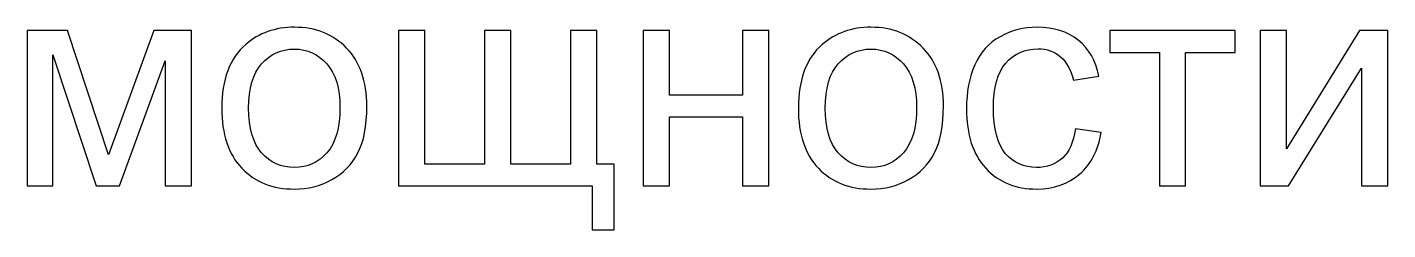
# Model space of a CAD drawing. Header units: millimetres. Extents: x 170 to 862, y -190 to 818.
# Drawn here: x 632.67 to 680.02, y 194.24 to 201.27 of the extents above; entities that cross this region are included whole.
import ezdxf

# ---------------------------------------------------------------- set-up
doc = ezdxf.new("R2010")
doc.units = ezdxf.units.MM
doc.header["$MEASUREMENT"] = 0
doc.layers.add('layer 1', color=7, linetype='Continuous')

msp = doc.modelspace()

# ---------------------------------------------------------------- linework, layer by layer
at = {"layer": 'layer 1', "color": 242}
for points, knots in [([(639.4395, 198.4627), (639.4395, 199.4585), (639.7166, 200.1962), (640.2725, 200.6759), (640.2725, 200.6759), (640.7348, 201.0742), (641.3011, 201.2734), (641.9678, 201.2734), (641.9678, 201.2734), (642.7073, 201.2734), (643.3134, 201.0309), (643.7844, 200.546), (643.7844, 200.546), (644.2538, 200.0629), (644.4893, 199.3927), (644.4893, 198.5389), (644.4893, 198.5389), (644.4893, 197.8462), (644.3854, 197.3025), (644.1776, 196.9059), (644.1776, 196.9059), (643.9697, 196.5093), (643.6667, 196.2011), (643.2684, 195.9811), (643.2684, 195.9811), (642.8718, 195.7612), (642.4371, 195.6521), (641.9678, 195.6521), (641.9678, 195.6521), (641.2128, 195.6521), (640.6032, 195.8928), (640.1374, 196.376), (640.1374, 196.376), (639.6715, 196.8591), (639.4395, 197.5553), (639.4395, 198.4627)], [0, 0, 0, 0, 0.1, 0.1, 0.1, 0.1, 0.2, 0.2, 0.2, 0.2, 0.3, 0.3, 0.3, 0.3, 0.4, 0.4, 0.4, 0.4, 0.5, 0.5, 0.5, 0.5, 0.6, 0.6, 0.6, 0.6, 0.7, 0.7, 0.7, 0.7, 0.8, 0.8, 0.8, 0.8, 1, 1, 1, 1]), ([(659.5052, 198.4627), (659.5052, 199.4585), (659.7823, 200.1962), (660.3382, 200.6759), (660.3382, 200.6759), (660.8005, 201.0742), (661.3668, 201.2734), (662.0335, 201.2734), (662.0335, 201.2734), (662.773, 201.2734), (663.3791, 201.0309), (663.8501, 200.546), (663.8501, 200.546), (664.3195, 200.0629), (664.555, 199.3927), (664.555, 198.5389), (664.555, 198.5389), (664.555, 197.8462), (664.4511, 197.3025), (664.2433, 196.9059), (664.2433, 196.9059), (664.0354, 196.5093), (663.7324, 196.2011), (663.3341, 195.9811), (663.3341, 195.9811), (662.9375, 195.7612), (662.5028, 195.6521), (662.0335, 195.6521), (662.0335, 195.6521), (661.2785, 195.6521), (660.6689, 195.8928), (660.2031, 196.376), (660.2031, 196.376), (659.7372, 196.8591), (659.5052, 197.5553), (659.5052, 198.4627)], [0, 0, 0, 0, 0.1, 0.1, 0.1, 0.1, 0.2, 0.2, 0.2, 0.2, 0.3, 0.3, 0.3, 0.3, 0.4, 0.4, 0.4, 0.4, 0.5, 0.5, 0.5, 0.5, 0.6, 0.6, 0.6, 0.6, 0.7, 0.7, 0.7, 0.7, 0.8, 0.8, 0.8, 0.8, 1, 1, 1, 1]), ([(669.1493, 197.7406), (669.1493, 197.7406), (670.0428, 197.6159), (670.0428, 197.6159), (670.0428, 197.6159), (669.9441, 197.0011), (669.6948, 196.5214), (669.2913, 196.1734), (669.2913, 196.1734), (668.8878, 195.8253), (668.3907, 195.6521), (667.8037, 195.6521), (667.8037, 195.6521), (667.0677, 195.6521), (666.4754, 195.8928), (666.0286, 196.3742), (666.0286, 196.3742), (665.5801, 196.8557), (665.3567, 197.5449), (665.3567, 198.442), (665.3567, 198.442), (665.3567, 199.0238), (665.4537, 199.5312), (665.6459, 199.9676), (665.6459, 199.9676), (665.8381, 200.4023), (666.1308, 200.7296), (666.5257, 200.9461), (666.5257, 200.9461), (666.9188, 201.1643), (667.3465, 201.2734), (667.8106, 201.2734), (667.8106, 201.2734), (668.3942, 201.2734), (668.8739, 201.1262), (669.2445, 200.83), (669.2445, 200.83), (669.6168, 200.5339), (669.8558, 200.1131), (669.9597, 199.5693), (669.9597, 199.5693), (669.9597, 199.5693), (669.0765, 199.4342), (669.0765, 199.4342), (669.0765, 199.4342), (668.9917, 199.7962), (668.8427, 200.0681), (668.6263, 200.2516), (668.6263, 200.2516), (668.4115, 200.4335), (668.1518, 200.5252), (667.847, 200.5252), (667.847, 200.5252), (667.3863, 200.5252), (667.0123, 200.3607), (666.7231, 200.0317), (666.7231, 200.0317), (666.4356, 199.7009), (666.2919, 199.1814), (666.2919, 198.4679), (666.2919, 198.4679), (666.2919, 197.7441), (666.4304, 197.2193), (666.7075, 196.892), (666.7075, 196.892), (666.9863, 196.5647), (667.3482, 196.4002), (667.7933, 196.4002), (667.7933, 196.4002), (668.1535, 196.4002), (668.4531, 196.5093), (668.6921, 196.7293), (668.6921, 196.7293), (668.9328, 196.9475), (669.0852, 197.2851), (669.1493, 197.7406)], [0, 0, 0, 0, 0.05, 0.05, 0.05, 0.05, 0.1, 0.1, 0.1, 0.1, 0.15, 0.15, 0.15, 0.15, 0.2, 0.2, 0.2, 0.2, 0.25, 0.25, 0.25, 0.25, 0.3, 0.3, 0.3, 0.3, 0.35, 0.35, 0.35, 0.35, 0.4, 0.4, 0.4, 0.4, 0.45, 0.45, 0.45, 0.45, 0.5, 0.5, 0.5, 0.5, 0.55, 0.55, 0.55, 0.55, 0.6, 0.6, 0.6, 0.6, 0.65, 0.65, 0.65, 0.65, 0.7, 0.7, 0.7, 0.7, 0.75, 0.75, 0.75, 0.75, 0.8, 0.8, 0.8, 0.8, 0.85, 0.85, 0.85, 0.85, 0.9, 0.9, 0.9, 0.9, 1, 1, 1, 1]), ([(632.67, 201.1591), (632.67, 201.1591), (634.0762, 201.1591), (634.0762, 201.1591), (634.0762, 201.1591), (634.0762, 201.1591), (635.5015, 196.8435), (635.5015, 196.8435), (635.5015, 196.8435), (635.5015, 196.8435), (637.0791, 201.1591), (637.0791, 201.1591), (637.0791, 201.1591), (637.0791, 201.1591), (638.3848, 201.1591), (638.3848, 201.1591), (638.3848, 201.1591), (638.3848, 201.1591), (638.3848, 195.7664), (638.3848, 195.7664), (638.3848, 195.7664), (638.3848, 195.7664), (637.4705, 195.7664), (637.4705, 195.7664), (637.4705, 195.7664), (637.4705, 195.7664), (637.4705, 200.1079), (637.4705, 200.1079), (637.4705, 200.1079), (637.4705, 200.1079), (635.8824, 195.7664), (635.8824, 195.7664), (635.8824, 195.7664), (635.8824, 195.7664), (635.0651, 195.7664), (635.0651, 195.7664), (635.0651, 195.7664), (635.0651, 195.7664), (633.5636, 200.3157), (633.5636, 200.3157), (633.5636, 200.3157), (633.5636, 200.3157), (633.5636, 195.7664), (633.5636, 195.7664), (633.5636, 195.7664), (633.5636, 195.7664), (632.67, 195.7664), (632.67, 195.7664), (632.67, 195.7664), (632.67, 195.7664), (632.67, 201.1591), (632.67, 201.1591)], [0, 0, 0, 0, 0.0714286, 0.0714286, 0.0714286, 0.0714286, 0.1428571, 0.1428571, 0.1428571, 0.1428571, 0.2142857, 0.2142857, 0.2142857, 0.2142857, 0.2857143, 0.2857143, 0.2857143, 0.2857143, 0.3571429, 0.3571429, 0.3571429, 0.3571429, 0.4285714, 0.4285714, 0.4285714, 0.4285714, 0.5, 0.5, 0.5, 0.5, 0.5714286, 0.5714286, 0.5714286, 0.5714286, 0.6428571, 0.6428571, 0.6428571, 0.6428571, 0.7142857, 0.7142857, 0.7142857, 0.7142857, 0.7857143, 0.7857143, 0.7857143, 0.7857143, 0.8571429, 0.8571429, 0.8571429, 0.8571429, 1, 1, 1, 1]), ([(645.5923, 201.1591), (645.5923, 201.1591), (646.5067, 201.1591), (646.5067, 201.1591), (646.5067, 201.1591), (646.5067, 201.1591), (646.5067, 196.5145), (646.5067, 196.5145), (646.5067, 196.5145), (646.5067, 196.5145), (648.5848, 196.5145), (648.5848, 196.5145), (648.5848, 196.5145), (648.5848, 196.5145), (648.5848, 201.1591), (648.5848, 201.1591), (648.5848, 201.1591), (648.5848, 201.1591), (649.4992, 201.1591), (649.4992, 201.1591), (649.4992, 201.1591), (649.4992, 201.1591), (649.4992, 196.5145), (649.4992, 196.5145), (649.4992, 196.5145), (649.4992, 196.5145), (651.5773, 196.5145), (651.5773, 196.5145), (651.5773, 196.5145), (651.5773, 196.5145), (651.5773, 201.1591), (651.5773, 201.1591), (651.5773, 201.1591), (651.5773, 201.1591), (652.4916, 201.1591), (652.4916, 201.1591), (652.4916, 201.1591), (652.4916, 201.1591), (652.4916, 196.5145), (652.4916, 196.5145), (652.4916, 196.5145), (652.4916, 196.5145), (653.0943, 196.5145), (653.0943, 196.5145), (653.0943, 196.5145), (653.0943, 196.5145), (653.0943, 194.239), (653.0943, 194.239), (653.0943, 194.239), (653.0943, 194.239), (652.3358, 194.239), (652.3358, 194.239), (652.3358, 194.239), (652.3358, 194.239), (652.3358, 195.7664), (652.3358, 195.7664), (652.3358, 195.7664), (652.3358, 195.7664), (645.5923, 195.7664), (645.5923, 195.7664), (645.5923, 195.7664), (645.5923, 195.7664), (645.5923, 201.1591), (645.5923, 201.1591)], [0, 0, 0, 0, 0.0588235, 0.0588235, 0.0588235, 0.0588235, 0.1176471, 0.1176471, 0.1176471, 0.1176471, 0.1764706, 0.1764706, 0.1764706, 0.1764706, 0.2352941, 0.2352941, 0.2352941, 0.2352941, 0.2941176, 0.2941176, 0.2941176, 0.2941176, 0.3529412, 0.3529412, 0.3529412, 0.3529412, 0.4117647, 0.4117647, 0.4117647, 0.4117647, 0.4705882, 0.4705882, 0.4705882, 0.4705882, 0.5294118, 0.5294118, 0.5294118, 0.5294118, 0.5882353, 0.5882353, 0.5882353, 0.5882353, 0.6470588, 0.6470588, 0.6470588, 0.6470588, 0.7058824, 0.7058824, 0.7058824, 0.7058824, 0.7647059, 0.7647059, 0.7647059, 0.7647059, 0.8235294, 0.8235294, 0.8235294, 0.8235294, 0.8823529, 0.8823529, 0.8823529, 0.8823529, 1, 1, 1, 1]), ([(654.1108, 201.1591), (654.1108, 201.1591), (655.0251, 201.1591), (655.0251, 201.1591), (655.0251, 201.1591), (655.0251, 201.1591), (655.0251, 198.9147), (655.0251, 198.9147), (655.0251, 198.9147), (655.0251, 198.9147), (657.5604, 198.9147), (657.5604, 198.9147), (657.5604, 198.9147), (657.5604, 198.9147), (657.5604, 201.1591), (657.5604, 201.1591), (657.5604, 201.1591), (657.5604, 201.1591), (658.4748, 201.1591), (658.4748, 201.1591), (658.4748, 201.1591), (658.4748, 201.1591), (658.4748, 195.7664), (658.4748, 195.7664), (658.4748, 195.7664), (658.4748, 195.7664), (657.5604, 195.7664), (657.5604, 195.7664), (657.5604, 195.7664), (657.5604, 195.7664), (657.5604, 198.1562), (657.5604, 198.1562), (657.5604, 198.1562), (657.5604, 198.1562), (655.0251, 198.1562), (655.0251, 198.1562), (655.0251, 198.1562), (655.0251, 198.1562), (655.0251, 195.7664), (655.0251, 195.7664), (655.0251, 195.7664), (655.0251, 195.7664), (654.1108, 195.7664), (654.1108, 195.7664), (654.1108, 195.7664), (654.1108, 195.7664), (654.1108, 201.1591), (654.1108, 201.1591)], [0, 0, 0, 0, 0.0769231, 0.0769231, 0.0769231, 0.0769231, 0.1538462, 0.1538462, 0.1538462, 0.1538462, 0.2307692, 0.2307692, 0.2307692, 0.2307692, 0.3076923, 0.3076923, 0.3076923, 0.3076923, 0.3846154, 0.3846154, 0.3846154, 0.3846154, 0.4615385, 0.4615385, 0.4615385, 0.4615385, 0.5384615, 0.5384615, 0.5384615, 0.5384615, 0.6153846, 0.6153846, 0.6153846, 0.6153846, 0.6923077, 0.6923077, 0.6923077, 0.6923077, 0.7692308, 0.7692308, 0.7692308, 0.7692308, 0.8461538, 0.8461538, 0.8461538, 0.8461538, 1, 1, 1, 1]), ([(670.3442, 201.1591), (670.3442, 201.1591), (674.7082, 201.1591), (674.7082, 201.1591), (674.7082, 201.1591), (674.7082, 201.1591), (674.7082, 200.4006), (674.7082, 200.4006), (674.7082, 200.4006), (674.7082, 200.4006), (672.9834, 200.4006), (672.9834, 200.4006), (672.9834, 200.4006), (672.9834, 200.4006), (672.9834, 195.7664), (672.9834, 195.7664), (672.9834, 195.7664), (672.9834, 195.7664), (672.069, 195.7664), (672.069, 195.7664), (672.069, 195.7664), (672.069, 195.7664), (672.069, 200.4006), (672.069, 200.4006), (672.069, 200.4006), (672.069, 200.4006), (670.3442, 200.4006), (670.3442, 200.4006), (670.3442, 200.4006), (670.3442, 200.4006), (670.3442, 201.1591), (670.3442, 201.1591)], [0, 0, 0, 0, 0.1111111, 0.1111111, 0.1111111, 0.1111111, 0.2222222, 0.2222222, 0.2222222, 0.2222222, 0.3333333, 0.3333333, 0.3333333, 0.3333333, 0.4444444, 0.4444444, 0.4444444, 0.4444444, 0.5555556, 0.5555556, 0.5555556, 0.5555556, 0.6666667, 0.6666667, 0.6666667, 0.6666667, 0.7777778, 0.7777778, 0.7777778, 0.7777778, 1, 1, 1, 1]), ([(675.581, 201.1591), (675.581, 201.1591), (676.4953, 201.1591), (676.4953, 201.1591), (676.4953, 201.1591), (676.4953, 201.1591), (676.4953, 197.0462), (676.4953, 197.0462), (676.4953, 197.0462), (676.4953, 197.0462), (679.0358, 201.1591), (679.0358, 201.1591), (679.0358, 201.1591), (679.0358, 201.1591), (680.0177, 201.1591), (680.0177, 201.1591), (680.0177, 201.1591), (680.0177, 201.1591), (680.0177, 195.7664), (680.0177, 195.7664), (680.0177, 195.7664), (680.0177, 195.7664), (679.1034, 195.7664), (679.1034, 195.7664), (679.1034, 195.7664), (679.1034, 195.7664), (679.1034, 199.8533), (679.1034, 199.8533), (679.1034, 199.8533), (679.1034, 199.8533), (676.5663, 195.7664), (676.5663, 195.7664), (676.5663, 195.7664), (676.5663, 195.7664), (675.581, 195.7664), (675.581, 195.7664), (675.581, 195.7664), (675.581, 195.7664), (675.581, 201.1591), (675.581, 201.1591)], [0, 0, 0, 0, 0.0909091, 0.0909091, 0.0909091, 0.0909091, 0.1818182, 0.1818182, 0.1818182, 0.1818182, 0.2727273, 0.2727273, 0.2727273, 0.2727273, 0.3636364, 0.3636364, 0.3636364, 0.3636364, 0.4545455, 0.4545455, 0.4545455, 0.4545455, 0.5454545, 0.5454545, 0.5454545, 0.5454545, 0.6363636, 0.6363636, 0.6363636, 0.6363636, 0.7272727, 0.7272727, 0.7272727, 0.7272727, 0.8181818, 0.8181818, 0.8181818, 0.8181818, 1, 1, 1, 1]), ([(640.3746, 198.461), (640.3746, 197.7718), (640.5253, 197.2557), (640.8266, 196.9146), (640.8266, 196.9146), (641.1297, 196.5717), (641.5089, 196.4002), (641.9678, 196.4002), (641.9678, 196.4002), (642.4216, 196.4002), (642.7991, 196.5717), (643.1021, 196.9163), (643.1021, 196.9163), (643.4035, 197.2609), (643.5541, 197.7856), (643.5541, 198.4904), (643.5541, 198.4904), (643.5541, 199.1554), (643.4017, 199.6594), (643.0987, 200.0005), (643.0987, 200.0005), (642.7956, 200.3434), (642.4181, 200.5149), (641.9678, 200.5149), (641.9678, 200.5149), (641.5089, 200.5149), (641.1297, 200.3451), (640.8266, 200.004), (640.8266, 200.004), (640.5253, 199.6628), (640.3746, 199.1485), (640.3746, 198.461)], [0, 0, 0, 0, 0.1111111, 0.1111111, 0.1111111, 0.1111111, 0.2222222, 0.2222222, 0.2222222, 0.2222222, 0.3333333, 0.3333333, 0.3333333, 0.3333333, 0.4444444, 0.4444444, 0.4444444, 0.4444444, 0.5555556, 0.5555556, 0.5555556, 0.5555556, 0.6666667, 0.6666667, 0.6666667, 0.6666667, 0.7777778, 0.7777778, 0.7777778, 0.7777778, 1, 1, 1, 1]), ([(660.4403, 198.461), (660.4403, 197.7718), (660.591, 197.2557), (660.8923, 196.9146), (660.8923, 196.9146), (661.1954, 196.5717), (661.5746, 196.4002), (662.0335, 196.4002), (662.0335, 196.4002), (662.4873, 196.4002), (662.8648, 196.5717), (663.1678, 196.9163), (663.1678, 196.9163), (663.4692, 197.2609), (663.6198, 197.7856), (663.6198, 198.4904), (663.6198, 198.4904), (663.6198, 199.1554), (663.4674, 199.6594), (663.1644, 200.0005), (663.1644, 200.0005), (662.8613, 200.3434), (662.4838, 200.5149), (662.0335, 200.5149), (662.0335, 200.5149), (661.5746, 200.5149), (661.1954, 200.3451), (660.8923, 200.004), (660.8923, 200.004), (660.591, 199.6628), (660.4403, 199.1485), (660.4403, 198.461)], [0, 0, 0, 0, 0.1111111, 0.1111111, 0.1111111, 0.1111111, 0.2222222, 0.2222222, 0.2222222, 0.2222222, 0.3333333, 0.3333333, 0.3333333, 0.3333333, 0.4444444, 0.4444444, 0.4444444, 0.4444444, 0.5555556, 0.5555556, 0.5555556, 0.5555556, 0.6666667, 0.6666667, 0.6666667, 0.6666667, 0.7777778, 0.7777778, 0.7777778, 0.7777778, 1, 1, 1, 1])]:
    msp.add_open_spline(points, degree=3, knots=knots, dxfattribs=at)

doc.saveas('drawing.dxf')
